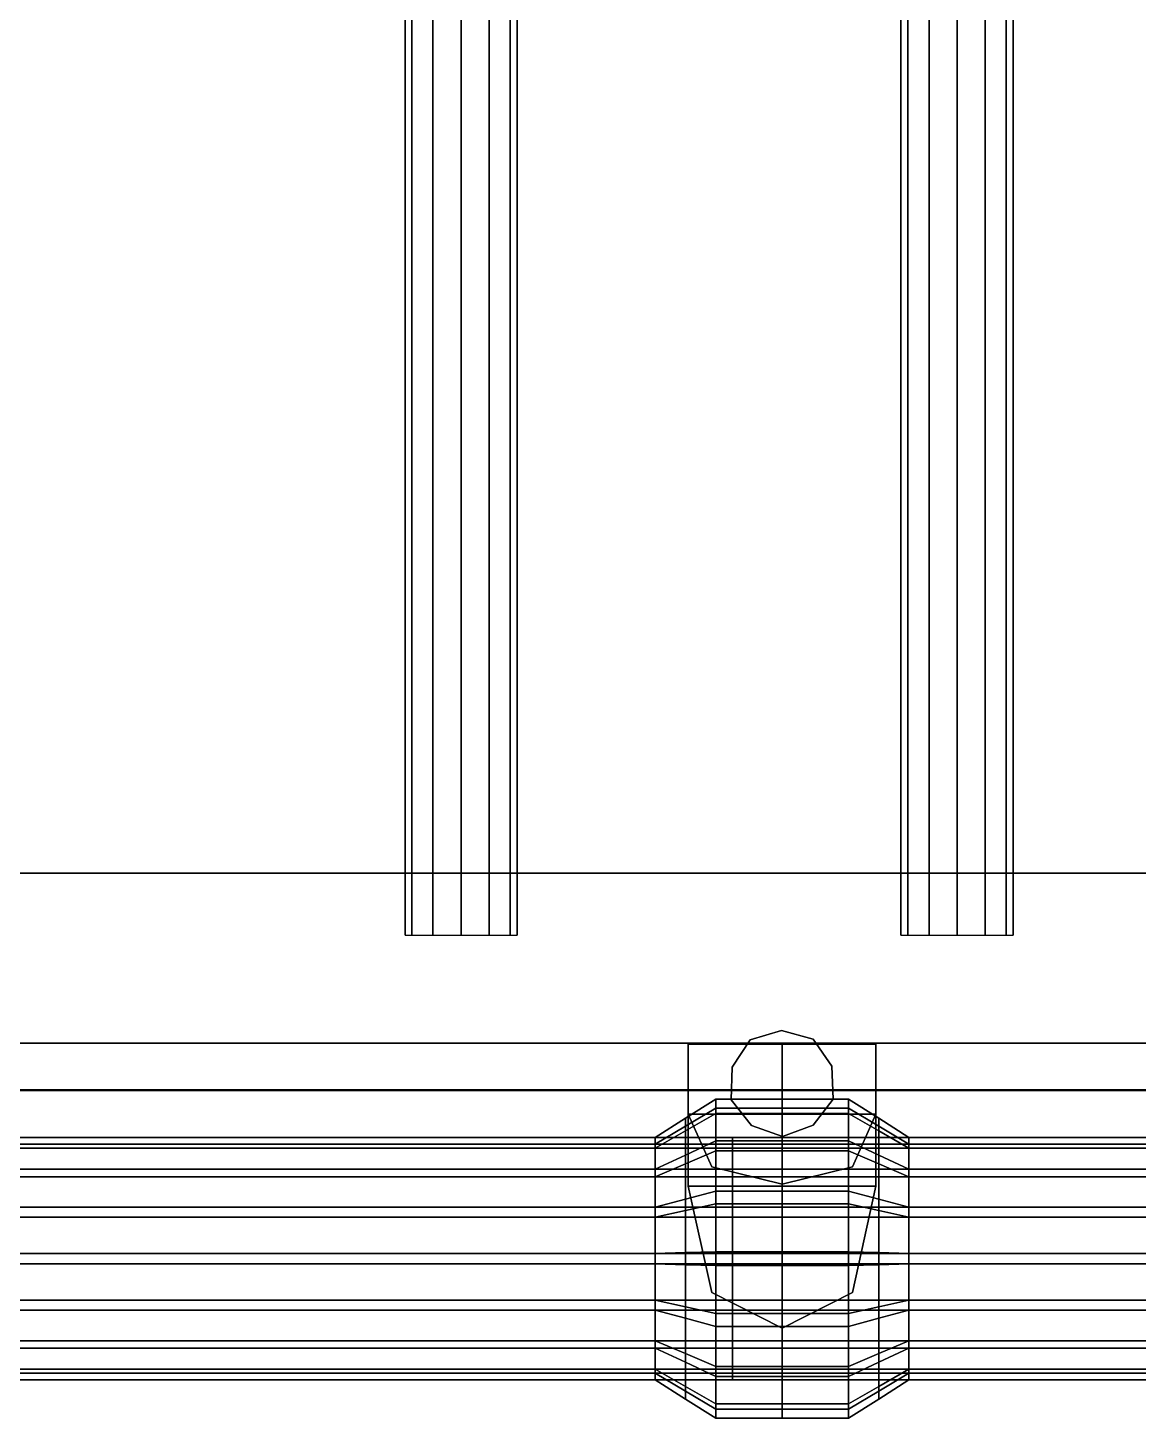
# Model space of a CAD drawing. Extents: x -9.3 to 15.5, y -7 to 5.4.
# Drawn here: x -2.424 to -1.118, y -6.441 to -4.805 of the extents above; entities that cross this region are included whole.
import ezdxf

# ---------------------------------------------------------------- set-up
doc = ezdxf.new("R2010")
doc.units = 0

msp = doc.modelspace()

# ---------------------------------------------------------------- linework, layer by layer
for points in [[(5.2088, -5.8, 10.2), (5.2088, 4.8, 10.2), (-8.3912, 4.8, 10.2), (-8.3912, -5.8, 10.2)], [(-1.9801, -4.6665, 10.2485), (-1.9801, -4.6665, 10.2104), (-1.9801, -5.8728, 10.2104), (-1.9801, -5.8728, 10.2485)], [(-1.9801, -4.6665, 10.2485), (-1.9801, -5.8728, 10.2485), (-1.9719, -5.8728, 10.2818), (-1.9719, -4.6665, 10.2818)], [(-1.9472, -4.6665, 10.3056), (-1.9719, -4.6665, 10.2818), (-1.9719, -5.8728, 10.2818), (-1.9472, -5.8728, 10.3056)], [(-1.9472, -4.6665, 10.3056), (-1.9472, -5.8728, 10.3056), (-1.9142, -5.8728, 10.3151), (-1.9142, -4.6665, 10.3151)], [(-1.8812, -4.6665, 10.3056), (-1.9142, -4.6665, 10.3151), (-1.9142, -5.8728, 10.3151), (-1.8812, -5.8728, 10.3056)], [(-1.8812, -4.6665, 10.3056), (-1.8812, -5.8728, 10.3056), (-1.8565, -5.8728, 10.2818), (-1.8565, -4.6665, 10.2818)], [(-1.8483, -4.6665, 10.2485), (-1.8565, -4.6665, 10.2818), (-1.8565, -5.8728, 10.2818), (-1.8483, -5.8728, 10.2485)], [(-1.8483, -4.6665, 10.2485), (-1.8483, -5.8728, 10.2485), (-1.8483, -5.8728, 10.2104), (-1.8483, -4.6665, 10.2104)], [(-1.3966, -4.6665, 10.2485), (-1.3966, -4.6665, 10.2104), (-1.3966, -5.8728, 10.2104), (-1.3966, -5.8728, 10.2485)], [(-1.3966, -4.6665, 10.2485), (-1.3966, -5.8728, 10.2485), (-1.3884, -5.8728, 10.2818), (-1.3884, -4.6665, 10.2818)], [(-1.3636, -4.6665, 10.3056), (-1.3884, -4.6665, 10.2818), (-1.3884, -5.8728, 10.2818), (-1.3636, -5.8728, 10.3056)], [(-1.3636, -4.6665, 10.3056), (-1.3636, -5.8728, 10.3056), (-1.3307, -5.8728, 10.3151), (-1.3307, -4.6665, 10.3151)], [(-1.2977, -4.6665, 10.3056), (-1.3307, -4.6665, 10.3151), (-1.3307, -5.8728, 10.3151), (-1.2977, -5.8728, 10.3056)], [(-1.2977, -4.6665, 10.3056), (-1.2977, -5.8728, 10.3056), (-1.273, -5.8728, 10.2818), (-1.273, -4.6665, 10.2818)], [(-1.2647, -4.6665, 10.2485), (-1.273, -4.6665, 10.2818), (-1.273, -5.8728, 10.2818), (-1.2647, -5.8728, 10.2485)], [(-1.2647, -4.6665, 10.2485), (-1.2647, -5.8728, 10.2485), (-1.2647, -5.8728, 10.2104), (-1.2647, -4.6665, 10.2104)], [(5.2088, -5.8, 11), (-8.3912, -5.8, 11), (-8.6621, -6.0556, 11), (5.4796, -6.0556, 11)], [(5.2088, -5.8, 10.2), (-8.3912, -5.8, 10.2), (-8.3912, -5.8, 11), (5.2088, -5.8, 11)], [(-1.537, -5.985, 3.4507), (-1.537, -5.985, -0.0036), (-1.574, -5.996, -0.0036), (-1.574, -5.996, 3.4507)], [(-1.537, -5.985, 3.4507), (-1.574, -5.996, 3.4507), (-1.574, -5.996, 6.905), (-1.537, -5.985, 6.905)], [(-1.537, -5.985, 3.4507), (-1.537, -5.985, 6.905), (-1.4998, -5.9954, 6.905), (-1.4998, -5.9954, 3.4507)], [(-1.537, -5.985, 3.4507), (-1.4998, -5.9954, 3.4507), (-1.4998, -5.9954, -0.0036), (-1.537, -5.985, -0.0036)], [(5.4788, -6.055, 10.8), (-8.6612, -6.055, 10.8), (-8.5915, -6.0002, 10.8), (5.4088, -6, 10.8)], [(-0.5912, -6, 9), (5.4088, -6, 10.8), (-8.5915, -6.0002, 10.8), (-2.5912, -6, 9)], [(2.4088, -6, 2.2), (-2.5912, -6, 4.1), (-3.5912, -6, 4.1), (-8.5912, -6, 2.2)], [(-8.5912, -6), (2.4088, -6), (2.4088, -6, 1.1), (-8.5912, -6, 1.1)], [(-8.5912, -6, 1.1), (2.4088, -6, 1.1), (2.4088, -6, 2.2), (-8.5912, -6, 2.2)], [(2.4088, -6, 2.2), (-0.5912, -6, 4.1), (-2.5912, -6, 4.1)], [(-0.5912, -6, 5.5), (-0.5912, -6, 7.6), (-2.5912, -6, 7.6), (-2.5912, -6, 5.5)], [(-0.5912, -6, 4.1), (-0.5912, -6, 5.5), (-2.5912, -6, 5.5), (-2.5912, -6, 4.1)], [(-0.5912, -6, 7.6), (-0.5912, -6, 9), (-2.5912, -6, 9), (-2.5912, -6, 7.6)], [(-1.5365, -6.1681, 6.921), (-1.6469, -6.1681, 6.921), (-1.6469, -6.0011, 6.9244), (-1.5365, -6.0011, 6.9244)], [(-1.5365, -6.1681, 7.0124), (-1.5365, -6.0011, 7.0158), (-1.6469, -6.0011, 7.0158), (-1.6469, -6.1681, 7.0124)], [(-1.5365, -6.1681, 6.4521), (-1.6469, -6.1681, 6.4521), (-1.6469, -6.0011, 6.4555), (-1.5365, -6.0011, 6.4555)], [(-1.5365, -6.1681, 6.5435), (-1.5365, -6.0011, 6.5469), (-1.6469, -6.0011, 6.5469), (-1.6469, -6.1681, 6.5435)], [(-1.6469, -6.1681, 6.9667), (-1.6469, -6.1681, 7.0124), (-1.6469, -6.0011, 7.0158), (-1.6469, -6.0011, 6.9701)], [(-1.6469, -6.1681, 6.9667), (-1.6469, -6.0011, 6.9701), (-1.6469, -6.0011, 6.9244), (-1.6469, -6.1681, 6.921)], [(-1.6469, -6.1681, 6.4978), (-1.6469, -6.1681, 6.5435), (-1.6469, -6.0011, 6.5469), (-1.6469, -6.0011, 6.5012)], [(-1.6469, -6.1681, 6.4978), (-1.6469, -6.0011, 6.5012), (-1.6469, -6.0011, 6.4555), (-1.6469, -6.1681, 6.4521)], [(-1.5365, -6.0835, 4.4327), (-1.6469, -6.0835, 4.4327), (-1.6469, -6.0011, 4.4361), (-1.5365, -6.0011, 4.4361)], [(-1.5365, -6.0835, 4.5241), (-1.5365, -6.0011, 4.5275), (-1.6469, -6.0011, 4.5275), (-1.6469, -6.0835, 4.5241)], [(-1.6469, -6.0835, 4.4784), (-1.6469, -6.0835, 4.5241), (-1.6469, -6.0011, 4.5275), (-1.6469, -6.0011, 4.4818)], [(-1.6469, -6.0835, 4.4784), (-1.6469, -6.0011, 4.4818), (-1.6469, -6.0011, 4.4361), (-1.6469, -6.0835, 4.4327)], [(-1.5365, -6.0835, 1.4327), (-1.6469, -6.0835, 1.4327), (-1.6469, -6.0011, 1.4361), (-1.5365, -6.0011, 1.4361)], [(-1.5365, -6.0835, 1.5241), (-1.5365, -6.0011, 1.5275), (-1.6469, -6.0011, 1.5275), (-1.6469, -6.0835, 1.5241)], [(-1.6469, -6.0835, 1.4784), (-1.6469, -6.0835, 1.5241), (-1.6469, -6.0011, 1.5275), (-1.6469, -6.0011, 1.4818)], [(-1.6469, -6.0835, 1.4784), (-1.6469, -6.0011, 1.4818), (-1.6469, -6.0011, 1.4361), (-1.6469, -6.0835, 1.4327)], [(-1.5954, -6.0281, 3.4507), (-1.5954, -6.0281, 6.905), (-1.574, -5.996, 6.905), (-1.574, -5.996, 3.4507)], [(-1.5954, -6.0281, 3.4507), (-1.574, -5.996, 3.4507), (-1.574, -5.996, -0.0036), (-1.5954, -6.0281, -0.0036)], [(-1.5365, -6.1681, 6.921), (-1.5365, -6.0011, 6.9244), (-1.4261, -6.0011, 6.9244), (-1.4261, -6.1681, 6.921)], [(-1.5365, -6.1681, 7.0124), (-1.4261, -6.1681, 7.0124), (-1.4261, -6.0011, 7.0158), (-1.5365, -6.0011, 7.0158)], [(-1.5365, -6.1681, 6.4521), (-1.5365, -6.0011, 6.4555), (-1.4261, -6.0011, 6.4555), (-1.4261, -6.1681, 6.4521)], [(-1.5365, -6.1681, 6.5435), (-1.4261, -6.1681, 6.5435), (-1.4261, -6.0011, 6.5469), (-1.5365, -6.0011, 6.5469)], [(-1.5365, -6.0835, 4.4327), (-1.5365, -6.0011, 4.4361), (-1.4261, -6.0011, 4.4361), (-1.4261, -6.0835, 4.4327)], [(-1.5365, -6.0835, 4.5241), (-1.4261, -6.0835, 4.5241), (-1.4261, -6.0011, 4.5275), (-1.5365, -6.0011, 4.5275)], [(-1.5365, -6.0835, 1.4327), (-1.5365, -6.0011, 1.4361), (-1.4261, -6.0011, 1.4361), (-1.4261, -6.0835, 1.4327)], [(-1.5365, -6.0835, 1.5241), (-1.4261, -6.0835, 1.5241), (-1.4261, -6.0011, 1.5275), (-1.5365, -6.0011, 1.5275)], [(-1.4779, -6.0272, 3.4507), (-1.4779, -6.0272, -0.0036), (-1.4998, -5.9954, -0.0036), (-1.4998, -5.9954, 3.4507)], [(-1.4779, -6.0272, 3.4507), (-1.4998, -5.9954, 3.4507), (-1.4998, -5.9954, 6.905), (-1.4779, -6.0272, 6.905)], [(-1.4261, -6.1681, 6.9667), (-1.4261, -6.1681, 6.921), (-1.4261, -6.0011, 6.9244), (-1.4261, -6.0011, 6.9701)], [(-1.4261, -6.1681, 6.9667), (-1.4261, -6.0011, 6.9701), (-1.4261, -6.0011, 7.0158), (-1.4261, -6.1681, 7.0124)], [(-1.4261, -6.1681, 6.4978), (-1.4261, -6.1681, 6.4521), (-1.4261, -6.0011, 6.4555), (-1.4261, -6.0011, 6.5012)], [(-1.4261, -6.1681, 6.4978), (-1.4261, -6.0011, 6.5012), (-1.4261, -6.0011, 6.5469), (-1.4261, -6.1681, 6.5435)], [(-1.4261, -6.0835, 4.4784), (-1.4261, -6.0835, 4.4327), (-1.4261, -6.0011, 4.4361), (-1.4261, -6.0011, 4.4818)], [(-1.4261, -6.0835, 4.4784), (-1.4261, -6.0011, 4.4818), (-1.4261, -6.0011, 4.5275), (-1.4261, -6.0835, 4.5241)], [(-1.4261, -6.0835, 1.4784), (-1.4261, -6.0835, 1.4327), (-1.4261, -6.0011, 1.4361), (-1.4261, -6.0011, 1.4818)], [(-1.4261, -6.0835, 1.4784), (-1.4261, -6.0011, 1.4818), (-1.4261, -6.0011, 1.5275), (-1.4261, -6.0835, 1.5241)], [(-1.5954, -6.0281, 3.4507), (-1.5954, -6.0281, -0.0036), (-1.5964, -6.0667, -0.0036), (-1.5964, -6.0667, 3.4507)], [(-1.5954, -6.0281, 3.4507), (-1.5964, -6.0667, 3.4507), (-1.5964, -6.0667, 6.905), (-1.5954, -6.0281, 6.905)], [(-1.4779, -6.0272, 3.4507), (-1.4779, -6.0272, 6.905), (-1.4763, -6.0658, 6.905), (-1.4763, -6.0658, 3.4507)], [(-1.4779, -6.0272, 3.4507), (-1.4763, -6.0658, 3.4507), (-1.4763, -6.0658, -0.0036), (-1.4779, -6.0272, -0.0036)], [(5.4796, -6.0556, 11), (-8.6621, -6.0556, 11), (-8.6612, -6.055, 11), (5.4788, -6.055, 11)], [(5.4788, -6.055, 11), (-8.6612, -6.055, 11), (-8.6612, -6.055, 10.8), (5.4788, -6.055, 10.8)], [(-1.6502, -6.0884, 6.7405), (-1.6502, -6.1033, 6.8034), (-1.6146, -6.0828, 6.813), (-1.6146, -6.0659, 6.7415)], [(-1.6502, -6.0884, 6.7405), (-1.6146, -6.0659, 6.7415), (-1.6146, -6.0765, 6.6688), (-1.6502, -6.0977, 6.6766)], [(-1.5365, -6.0659, 6.7415), (-1.5365, -6.0765, 6.6688), (-1.6146, -6.0765, 6.6688), (-1.6146, -6.0659, 6.7415)], [(-1.5365, -6.0659, 6.7415), (-1.6146, -6.0659, 6.7415), (-1.6146, -6.0828, 6.813), (-1.5365, -6.0828, 6.813)], [(-1.5724, -6.097, 3.4507), (-1.5724, -6.097, 6.905), (-1.5964, -6.0667, 6.905), (-1.5964, -6.0667, 3.4507)], [(-1.5724, -6.097, 3.4507), (-1.5964, -6.0667, 3.4507), (-1.5964, -6.0667, -0.0036), (-1.5724, -6.097, -0.0036)], [(-1.5365, -6.0659, 6.7415), (-1.5365, -6.0828, 6.813), (-1.4584, -6.0828, 6.813), (-1.4584, -6.0659, 6.7415)], [(-1.5365, -6.0659, 6.7415), (-1.4584, -6.0659, 6.7415), (-1.4584, -6.0765, 6.6688), (-1.5365, -6.0765, 6.6688)], [(-1.4998, -6.0964, 3.4507), (-1.4998, -6.0964, -0.0036), (-1.4763, -6.0658, -0.0036), (-1.4763, -6.0658, 3.4507)], [(-1.4998, -6.0964, 3.4507), (-1.4763, -6.0658, 3.4507), (-1.4763, -6.0658, 6.905), (-1.4998, -6.0964, 6.905)], [(-1.4228, -6.0884, 6.7405), (-1.4228, -6.0977, 6.6766), (-1.4584, -6.0765, 6.6688), (-1.4584, -6.0659, 6.7415)], [(-1.4228, -6.0884, 6.7405), (-1.4584, -6.0659, 6.7415), (-1.4584, -6.0828, 6.813), (-1.4228, -6.1033, 6.8034)], [(-1.6502, -6.1317, 6.6216), (-1.6502, -6.0977, 6.6766), (-1.6146, -6.0765, 6.6688), (-1.6146, -6.1151, 6.6064)], [(-1.6502, -6.1419, 6.8552), (-1.6146, -6.1267, 6.8718), (-1.6146, -6.0828, 6.813), (-1.6502, -6.1033, 6.8034)], [(-1.5365, -6.0835, 4.4327), (-1.5365, -6.166, 4.4293), (-1.6193, -6.1454, 4.4302), (-1.6469, -6.0835, 4.4327)], [(-1.5365, -6.0835, 4.5241), (-1.6469, -6.0835, 4.5241), (-1.6193, -6.1454, 4.5216), (-1.5365, -6.166, 4.5207)], [(-1.6469, -6.0835, 4.4784), (-1.6193, -6.1454, 4.4759), (-1.6193, -6.1454, 4.5216), (-1.6469, -6.0835, 4.5241)], [(-1.6469, -6.0835, 4.4784), (-1.6469, -6.0835, 4.4327), (-1.6193, -6.1454, 4.4302), (-1.6193, -6.1454, 4.4759)], [(-1.5365, -6.0835, 1.4327), (-1.5365, -6.166, 1.4293), (-1.6193, -6.1454, 1.4302), (-1.6469, -6.0835, 1.4327)], [(-1.5365, -6.0835, 1.5241), (-1.6469, -6.0835, 1.5241), (-1.6193, -6.1454, 1.5216), (-1.5365, -6.166, 1.5207)], [(-1.6469, -6.0835, 1.4784), (-1.6193, -6.1454, 1.4759), (-1.6193, -6.1454, 1.5216), (-1.6469, -6.0835, 1.5241)], [(-1.6469, -6.0835, 1.4784), (-1.6469, -6.0835, 1.4327), (-1.6193, -6.1454, 1.4302), (-1.6193, -6.1454, 1.4759)], [(-1.5365, -6.1151, 6.6064), (-1.6146, -6.1151, 6.6064), (-1.6146, -6.0765, 6.6688), (-1.5365, -6.0765, 6.6688)], [(-1.5365, -6.1267, 6.8718), (-1.5365, -6.0828, 6.813), (-1.6146, -6.0828, 6.813), (-1.6146, -6.1267, 6.8718)], [(-1.5365, -6.1151, 6.6064), (-1.5365, -6.0765, 6.6688), (-1.4584, -6.0765, 6.6688), (-1.4584, -6.1151, 6.6064)], [(-1.5365, -6.1267, 6.8718), (-1.4584, -6.1267, 6.8718), (-1.4584, -6.0828, 6.813), (-1.5365, -6.0828, 6.813)], [(-1.5365, -6.0835, 4.4327), (-1.4261, -6.0835, 4.4327), (-1.4537, -6.1454, 4.4302), (-1.5365, -6.166, 4.4293)], [(-1.5365, -6.0835, 4.5241), (-1.5365, -6.166, 4.5207), (-1.4537, -6.1454, 4.5216), (-1.4261, -6.0835, 4.5241)], [(-1.5365, -6.0835, 1.4327), (-1.4261, -6.0835, 1.4327), (-1.4537, -6.1454, 1.4302), (-1.5365, -6.166, 1.4293)], [(-1.5365, -6.0835, 1.5241), (-1.5365, -6.166, 1.5207), (-1.4537, -6.1454, 1.5216), (-1.4261, -6.0835, 1.5241)], [(-1.4228, -6.1317, 6.6216), (-1.4584, -6.1151, 6.6064), (-1.4584, -6.0765, 6.6688), (-1.4228, -6.0977, 6.6766)], [(-1.4228, -6.1419, 6.8552), (-1.4228, -6.1033, 6.8034), (-1.4584, -6.0828, 6.813), (-1.4584, -6.1267, 6.8718)], [(-1.4261, -6.0835, 4.4784), (-1.4537, -6.1454, 4.4759), (-1.4537, -6.1454, 4.4302), (-1.4261, -6.0835, 4.4327)], [(-1.4261, -6.0835, 4.4784), (-1.4261, -6.0835, 4.5241), (-1.4537, -6.1454, 4.5216), (-1.4537, -6.1454, 4.4759)], [(-1.4261, -6.0835, 1.4784), (-1.4537, -6.1454, 1.4759), (-1.4537, -6.1454, 1.4302), (-1.4261, -6.0835, 1.4327)], [(-1.4261, -6.0835, 1.4784), (-1.4261, -6.0835, 1.5241), (-1.4537, -6.1454, 1.5216), (-1.4537, -6.1454, 1.4759)], [(-1.6502, -6.0884, 6.7405), (-1.6502, -6.0977, 6.6766), (-1.6858, -6.1189, 6.6843), (-1.6858, -6.1109, 6.7395)], [(-1.6502, -6.0884, 6.7405), (-1.6858, -6.1109, 6.7395), (-1.6858, -6.1237, 6.7939), (-1.6502, -6.1033, 6.8034)], [(-1.6502, -6.1317, 6.6216), (-1.6858, -6.1483, 6.6368), (-1.6858, -6.1189, 6.6843), (-1.6502, -6.0977, 6.6766)], [(-1.5724, -6.097, 3.4507), (-1.5724, -6.097, -0.0036), (-1.536, -6.1099, -0.0036), (-1.536, -6.1099, 3.4507)], [(-1.5724, -6.097, 3.4507), (-1.536, -6.1099, 3.4507), (-1.536, -6.1099, 6.905), (-1.5724, -6.097, 6.905)], [(-1.4998, -6.0964, 3.4507), (-1.4998, -6.0964, 6.905), (-1.536, -6.1099, 6.905), (-1.536, -6.1099, 3.4507)], [(-1.4998, -6.0964, 3.4507), (-1.536, -6.1099, 3.4507), (-1.536, -6.1099, -0.0036), (-1.4998, -6.0964, -0.0036)], [(-1.4228, -6.0884, 6.7405), (-1.4228, -6.1033, 6.8034), (-1.3872, -6.1237, 6.7939), (-1.3872, -6.1109, 6.7395)], [(-1.4228, -6.0884, 6.7405), (-1.3872, -6.1109, 6.7395), (-1.3872, -6.1189, 6.6843), (-1.4228, -6.0977, 6.6766)], [(-1.4228, -6.1317, 6.6216), (-1.4228, -6.0977, 6.6766), (-1.3872, -6.1189, 6.6843), (-1.3872, -6.1483, 6.6368)], [(-1.5948, -6.1109, 6.7395), (-1.5948, -6.1189, 6.6843), (-8.5914, -6.1189, 6.6843), (-8.5914, -6.1109, 6.7395)], [(-1.5948, -6.1109, 6.7395), (-8.5914, -6.1109, 6.7395), (-8.5914, -6.1237, 6.7939), (-1.5948, -6.1237, 6.7939)], [(-1.5948, -6.1483, 6.6368), (-8.5914, -6.1483, 6.6368), (-8.5914, -6.1189, 6.6843), (-1.5948, -6.1189, 6.6843)], [(-1.6502, -6.1419, 6.8552), (-1.6502, -6.1033, 6.8034), (-1.6858, -6.1237, 6.7939), (-1.6858, -6.1571, 6.8386)], [(-1.6502, -6.1317, 6.6216), (-1.6146, -6.1151, 6.6064), (-1.6146, -6.174, 6.5625), (-1.6502, -6.1835, 6.583)], [(-1.5365, -6.1151, 6.6064), (-1.5365, -6.174, 6.5625), (-1.6146, -6.174, 6.5625), (-1.6146, -6.1151, 6.6064)], [(-1.5948, -6.1109, 6.7395), (-1.5948, -6.1237, 6.7939), (5.4018, -6.1237, 6.7939), (5.4018, -6.1109, 6.7395)], [(-1.5948, -6.1109, 6.7395), (5.4018, -6.1109, 6.7395), (5.4018, -6.1189, 6.6843), (-1.5948, -6.1189, 6.6843)], [(-1.5948, -6.1483, 6.6368), (-1.5948, -6.1189, 6.6843), (5.4018, -6.1189, 6.6843), (5.4018, -6.1483, 6.6368)], [(-1.5365, -6.1151, 6.6064), (-1.4584, -6.1151, 6.6064), (-1.4584, -6.174, 6.5625), (-1.5365, -6.174, 6.5625)], [(-1.4228, -6.1317, 6.6216), (-1.4228, -6.1835, 6.583), (-1.4584, -6.174, 6.5625), (-1.4584, -6.1151, 6.6064)], [(-1.4228, -6.1419, 6.8552), (-1.3872, -6.1571, 6.8386), (-1.3872, -6.1237, 6.7939), (-1.4228, -6.1033, 6.8034)], [(-1.5948, -6.1571, 6.8386), (-1.5948, -6.1237, 6.7939), (-8.5914, -6.1237, 6.7939), (-8.5914, -6.1571, 6.8386)], [(-1.6502, -6.1317, 6.6216), (-1.6502, -6.1835, 6.583), (-1.6858, -6.193, 6.6034), (-1.6858, -6.1483, 6.6368)], [(-1.6502, -6.1419, 6.8552), (-1.6502, -6.1969, 6.8892), (-1.6146, -6.1891, 6.9104), (-1.6146, -6.1267, 6.8718)], [(-1.5365, -6.1267, 6.8718), (-1.6146, -6.1267, 6.8718), (-1.6146, -6.1891, 6.9104), (-1.5365, -6.1891, 6.9104)], [(-1.5948, -6.1571, 6.8386), (5.4018, -6.1571, 6.8386), (5.4018, -6.1237, 6.7939), (-1.5948, -6.1237, 6.7939)], [(-1.5365, -6.1267, 6.8718), (-1.5365, -6.1891, 6.9104), (-1.4584, -6.1891, 6.9104), (-1.4584, -6.1267, 6.8718)], [(-1.4228, -6.1419, 6.8552), (-1.4584, -6.1267, 6.8718), (-1.4584, -6.1891, 6.9104), (-1.4228, -6.1969, 6.8892)], [(-1.4228, -6.1317, 6.6216), (-1.3872, -6.1483, 6.6368), (-1.3872, -6.193, 6.6034), (-1.4228, -6.1835, 6.583)], [(-1.5948, -6.1483, 6.6368), (-1.5948, -6.193, 6.6034), (-8.5914, -6.193, 6.6034), (-8.5914, -6.1483, 6.6368)], [(-1.6502, -6.1419, 6.8552), (-1.6858, -6.1571, 6.8386), (-1.6858, -6.2046, 6.868), (-1.6502, -6.1969, 6.8892)], [(-1.5365, -6.166, 4.475), (-1.5365, -6.166, 4.5207), (-1.6193, -6.1454, 4.5216), (-1.6193, -6.1454, 4.4759)], [(-1.5365, -6.166, 4.475), (-1.6193, -6.1454, 4.4759), (-1.6193, -6.1454, 4.4302), (-1.5365, -6.166, 4.4293)], [(-1.5365, -6.166, 1.475), (-1.5365, -6.166, 1.5207), (-1.6193, -6.1454, 1.5216), (-1.6193, -6.1454, 1.4759)], [(-1.5365, -6.166, 1.475), (-1.6193, -6.1454, 1.4759), (-1.6193, -6.1454, 1.4302), (-1.5365, -6.166, 1.4293)], [(-1.5948, -6.1483, 6.6368), (5.4018, -6.1483, 6.6368), (5.4018, -6.193, 6.6034), (-1.5948, -6.193, 6.6034)], [(-1.5365, -6.166, 4.475), (-1.4537, -6.1454, 4.4759), (-1.4537, -6.1454, 4.5216), (-1.5365, -6.166, 4.5207)], [(-1.5365, -6.166, 4.475), (-1.5365, -6.166, 4.4293), (-1.4537, -6.1454, 4.4302), (-1.4537, -6.1454, 4.4759)], [(-1.5365, -6.166, 1.475), (-1.4537, -6.1454, 1.4759), (-1.4537, -6.1454, 1.5216), (-1.5365, -6.166, 1.5207)], [(-1.5365, -6.166, 1.475), (-1.5365, -6.166, 1.4293), (-1.4537, -6.1454, 1.4302), (-1.4537, -6.1454, 1.4759)], [(-1.4228, -6.1419, 6.8552), (-1.4228, -6.1969, 6.8892), (-1.3872, -6.2046, 6.868), (-1.3872, -6.1571, 6.8386)], [(-1.5948, -6.1571, 6.8386), (-8.5914, -6.1571, 6.8386), (-8.5914, -6.2046, 6.868), (-1.5948, -6.2046, 6.868)], [(-1.5365, -6.1681, 6.921), (-1.5365, -6.3352, 6.9176), (-1.6193, -6.2935, 6.9185), (-1.6469, -6.1681, 6.921)], [(-1.5365, -6.1681, 7.0124), (-1.6469, -6.1681, 7.0124), (-1.6193, -6.2935, 7.0099), (-1.5365, -6.3352, 7.009)], [(-1.5365, -6.1681, 6.4521), (-1.5365, -6.3352, 6.4487), (-1.6193, -6.2935, 6.4496), (-1.6469, -6.1681, 6.4521)], [(-1.5365, -6.1681, 6.5435), (-1.6469, -6.1681, 6.5435), (-1.6193, -6.2935, 6.541), (-1.5365, -6.3352, 6.5401)], [(-1.6469, -6.1681, 6.9667), (-1.6193, -6.2935, 6.9642), (-1.6193, -6.2935, 7.0099), (-1.6469, -6.1681, 7.0124)], [(-1.6469, -6.1681, 6.9667), (-1.6469, -6.1681, 6.921), (-1.6193, -6.2935, 6.9185), (-1.6193, -6.2935, 6.9642)], [(-1.6469, -6.1681, 6.4978), (-1.6193, -6.2935, 6.4953), (-1.6193, -6.2935, 6.541), (-1.6469, -6.1681, 6.5435)], [(-1.6469, -6.1681, 6.4978), (-1.6469, -6.1681, 6.4521), (-1.6193, -6.2935, 6.4496), (-1.6193, -6.2935, 6.4953)], [(-1.5948, -6.1571, 6.8386), (-1.5948, -6.2046, 6.868), (5.4018, -6.2046, 6.868), (5.4018, -6.1571, 6.8386)], [(-1.5365, -6.1681, 6.921), (-1.4261, -6.1681, 6.921), (-1.4537, -6.2935, 6.9185), (-1.5365, -6.3352, 6.9176)], [(-1.5365, -6.1681, 7.0124), (-1.5365, -6.3352, 7.009), (-1.4537, -6.2935, 7.0099), (-1.4261, -6.1681, 7.0124)], [(-1.5365, -6.1681, 6.4521), (-1.4261, -6.1681, 6.4521), (-1.4537, -6.2935, 6.4496), (-1.5365, -6.3352, 6.4487)], [(-1.5365, -6.1681, 6.5435), (-1.5365, -6.3352, 6.5401), (-1.4537, -6.2935, 6.541), (-1.4261, -6.1681, 6.5435)], [(-1.4261, -6.1681, 6.9667), (-1.4537, -6.2935, 6.9642), (-1.4537, -6.2935, 6.9185), (-1.4261, -6.1681, 6.921)], [(-1.4261, -6.1681, 6.9667), (-1.4261, -6.1681, 7.0124), (-1.4537, -6.2935, 7.0099), (-1.4537, -6.2935, 6.9642)], [(-1.4261, -6.1681, 6.4978), (-1.4537, -6.2935, 6.4953), (-1.4537, -6.2935, 6.4496), (-1.4261, -6.1681, 6.4521)], [(-1.4261, -6.1681, 6.4978), (-1.4261, -6.1681, 6.5435), (-1.4537, -6.2935, 6.541), (-1.4537, -6.2935, 6.4953)], [(-1.6502, -6.2464, 6.5681), (-1.6858, -6.2474, 6.5906), (-1.6858, -6.193, 6.6034), (-1.6502, -6.1835, 6.583)], [(-1.6502, -6.2464, 6.5681), (-1.6502, -6.1835, 6.583), (-1.6146, -6.174, 6.5625), (-1.6146, -6.2454, 6.5456)], [(-1.5365, -6.2454, 6.5456), (-1.6146, -6.2454, 6.5456), (-1.6146, -6.174, 6.5625), (-1.5365, -6.174, 6.5625)], [(-1.5365, -6.2454, 6.5456), (-1.5365, -6.174, 6.5625), (-1.4584, -6.174, 6.5625), (-1.4584, -6.2454, 6.5456)], [(-1.4228, -6.2464, 6.5681), (-1.4584, -6.2454, 6.5456), (-1.4584, -6.174, 6.5625), (-1.4228, -6.1835, 6.583)], [(-1.4228, -6.2464, 6.5681), (-1.4228, -6.1835, 6.583), (-1.3872, -6.193, 6.6034), (-1.3872, -6.2474, 6.5906)], [(-1.5948, -6.2474, 6.5906), (-8.5914, -6.2474, 6.5906), (-8.5914, -6.193, 6.6034), (-1.5948, -6.193, 6.6034)], [(-1.6502, -6.2608, 6.8985), (-1.6502, -6.1969, 6.8892), (-1.6858, -6.2046, 6.868), (-1.6858, -6.2598, 6.876)], [(-1.6502, -6.2608, 6.8985), (-1.6146, -6.2618, 6.921), (-1.6146, -6.1891, 6.9104), (-1.6502, -6.1969, 6.8892)], [(-1.5365, -6.2618, 6.921), (-1.5365, -6.1891, 6.9104), (-1.6146, -6.1891, 6.9104), (-1.6146, -6.2618, 6.921)], [(-1.5948, -6.2474, 6.5906), (-1.5948, -6.193, 6.6034), (5.4018, -6.193, 6.6034), (5.4018, -6.2474, 6.5906)], [(-1.5365, -6.2618, 6.921), (-1.4584, -6.2618, 6.921), (-1.4584, -6.1891, 6.9104), (-1.5365, -6.1891, 6.9104)], [(-1.4228, -6.2608, 6.8985), (-1.4228, -6.1969, 6.8892), (-1.4584, -6.1891, 6.9104), (-1.4584, -6.2618, 6.921)], [(-1.4228, -6.2608, 6.8985), (-1.3872, -6.2598, 6.876), (-1.3872, -6.2046, 6.868), (-1.4228, -6.1969, 6.8892)], [(-1.5948, -6.2598, 6.876), (-1.5948, -6.2046, 6.868), (-8.5914, -6.2046, 6.868), (-8.5914, -6.2598, 6.876)], [(-1.5948, -6.2598, 6.876), (5.4018, -6.2598, 6.876), (5.4018, -6.2046, 6.868), (-1.5948, -6.2046, 6.868)], [(-1.5948, -6.2474, 6.5906), (-1.5948, -6.3026, 6.5986), (-8.5914, -6.3026, 6.5986), (-8.5914, -6.2474, 6.5906)], [(-1.6502, -6.2464, 6.5681), (-1.6502, -6.3103, 6.5774), (-1.6858, -6.3026, 6.5986), (-1.6858, -6.2474, 6.5906)], [(-1.6502, -6.2464, 6.5681), (-1.6146, -6.2454, 6.5456), (-1.6146, -6.3181, 6.5562), (-1.6502, -6.3103, 6.5774)], [(-1.5365, -6.2454, 6.5456), (-1.5365, -6.3181, 6.5562), (-1.6146, -6.3181, 6.5562), (-1.6146, -6.2454, 6.5456)], [(-1.5948, -6.2474, 6.5906), (5.4018, -6.2474, 6.5906), (5.4018, -6.3026, 6.5986), (-1.5948, -6.3026, 6.5986)], [(-1.5365, -6.2454, 6.5456), (-1.4584, -6.2454, 6.5456), (-1.4584, -6.3181, 6.5562), (-1.5365, -6.3181, 6.5562)], [(-1.4228, -6.2464, 6.5681), (-1.4228, -6.3103, 6.5774), (-1.4584, -6.3181, 6.5562), (-1.4584, -6.2454, 6.5456)], [(-1.4228, -6.2464, 6.5681), (-1.3872, -6.2474, 6.5906), (-1.3872, -6.3026, 6.5986), (-1.4228, -6.3103, 6.5774)], [(-1.5948, -6.2598, 6.876), (-8.5914, -6.2598, 6.876), (-8.5914, -6.3142, 6.8632), (-1.5948, -6.3142, 6.8632)], [(-1.6502, -6.2608, 6.8985), (-1.6858, -6.2598, 6.876), (-1.6858, -6.3142, 6.8632), (-1.6502, -6.3237, 6.8837)], [(-1.6502, -6.2608, 6.8985), (-1.6502, -6.3237, 6.8837), (-1.6146, -6.3333, 6.9041), (-1.6146, -6.2618, 6.921)], [(-1.5365, -6.2618, 6.921), (-1.6146, -6.2618, 6.921), (-1.6146, -6.3333, 6.9041), (-1.5365, -6.3333, 6.9041)], [(-1.5948, -6.2598, 6.876), (-1.5948, -6.3142, 6.8632), (5.4018, -6.3142, 6.8632), (5.4018, -6.2598, 6.876)], [(-1.5365, -6.2618, 6.921), (-1.5365, -6.3333, 6.9041), (-1.4584, -6.3333, 6.9041), (-1.4584, -6.2618, 6.921)], [(-1.4228, -6.2608, 6.8985), (-1.4584, -6.2618, 6.921), (-1.4584, -6.3333, 6.9041), (-1.4228, -6.3237, 6.8837)], [(-1.4228, -6.2608, 6.8985), (-1.4228, -6.3237, 6.8837), (-1.3872, -6.3142, 6.8632), (-1.3872, -6.2598, 6.876)], [(-1.5365, -6.3352, 6.9633), (-1.5365, -6.3352, 7.009), (-1.6193, -6.2935, 7.0099), (-1.6193, -6.2935, 6.9642)], [(-1.5365, -6.3352, 6.9633), (-1.6193, -6.2935, 6.9642), (-1.6193, -6.2935, 6.9185), (-1.5365, -6.3352, 6.9176)], [(-1.5365, -6.3352, 6.4944), (-1.5365, -6.3352, 6.5401), (-1.6193, -6.2935, 6.541), (-1.6193, -6.2935, 6.4953)], [(-1.5365, -6.3352, 6.4944), (-1.6193, -6.2935, 6.4953), (-1.6193, -6.2935, 6.4496), (-1.5365, -6.3352, 6.4487)], [(-1.5365, -6.3352, 6.9633), (-1.4537, -6.2935, 6.9642), (-1.4537, -6.2935, 7.0099), (-1.5365, -6.3352, 7.009)], [(-1.5365, -6.3352, 6.9633), (-1.5365, -6.3352, 6.9176), (-1.4537, -6.2935, 6.9185), (-1.4537, -6.2935, 6.9642)], [(-1.5365, -6.3352, 6.4944), (-1.4537, -6.2935, 6.4953), (-1.4537, -6.2935, 6.541), (-1.5365, -6.3352, 6.5401)], [(-1.5365, -6.3352, 6.4944), (-1.5365, -6.3352, 6.4487), (-1.4537, -6.2935, 6.4496), (-1.4537, -6.2935, 6.4953)], [(-1.5948, -6.3501, 6.628), (-8.5914, -6.3501, 6.628), (-8.5914, -6.3026, 6.5986), (-1.5948, -6.3026, 6.5986)], [(-1.5948, -6.3589, 6.8298), (-1.5948, -6.3142, 6.8632), (-8.5914, -6.3142, 6.8632), (-8.5914, -6.3589, 6.8298)], [(-1.6502, -6.3653, 6.6114), (-1.6858, -6.3501, 6.628), (-1.6858, -6.3026, 6.5986), (-1.6502, -6.3103, 6.5774)], [(-1.6502, -6.3755, 6.845), (-1.6502, -6.3237, 6.8837), (-1.6858, -6.3142, 6.8632), (-1.6858, -6.3589, 6.8298)], [(-1.6502, -6.3653, 6.6114), (-1.6502, -6.3103, 6.5774), (-1.6146, -6.3181, 6.5562), (-1.6146, -6.3805, 6.5948)], [(-1.5948, -6.3501, 6.628), (-1.5948, -6.3026, 6.5986), (5.4018, -6.3026, 6.5986), (5.4018, -6.3501, 6.628)], [(-1.5948, -6.3589, 6.8298), (5.4018, -6.3589, 6.8298), (5.4018, -6.3142, 6.8632), (-1.5948, -6.3142, 6.8632)], [(-1.4228, -6.3653, 6.6114), (-1.4584, -6.3805, 6.5948), (-1.4584, -6.3181, 6.5562), (-1.4228, -6.3103, 6.5774)], [(-1.4228, -6.3653, 6.6114), (-1.4228, -6.3103, 6.5774), (-1.3872, -6.3026, 6.5986), (-1.3872, -6.3501, 6.628)], [(-1.4228, -6.3755, 6.845), (-1.3872, -6.3589, 6.8298), (-1.3872, -6.3142, 6.8632), (-1.4228, -6.3237, 6.8837)], [(-1.6502, -6.3755, 6.845), (-1.6146, -6.3921, 6.8602), (-1.6146, -6.3333, 6.9041), (-1.6502, -6.3237, 6.8837)], [(-1.5365, -6.3805, 6.5948), (-1.6146, -6.3805, 6.5948), (-1.6146, -6.3181, 6.5562), (-1.5365, -6.3181, 6.5562)], [(-1.5365, -6.3805, 6.5948), (-1.5365, -6.3181, 6.5562), (-1.4584, -6.3181, 6.5562), (-1.4584, -6.3805, 6.5948)], [(-1.4228, -6.3755, 6.845), (-1.4228, -6.3237, 6.8837), (-1.4584, -6.3333, 6.9041), (-1.4584, -6.3921, 6.8602)], [(-1.5365, -6.3921, 6.8602), (-1.5365, -6.3333, 6.9041), (-1.6146, -6.3333, 6.9041), (-1.6146, -6.3921, 6.8602)], [(-1.5365, -6.3921, 6.8602), (-1.4584, -6.3921, 6.8602), (-1.4584, -6.3333, 6.9041), (-1.5365, -6.3333, 6.9041)], [(-1.5948, -6.3501, 6.628), (-1.5948, -6.3835, 6.6727), (-8.5914, -6.3835, 6.6727), (-8.5914, -6.3501, 6.628)], [(-1.5948, -6.3589, 6.8298), (-8.5914, -6.3589, 6.8298), (-8.5914, -6.3883, 6.7823), (-1.5948, -6.3883, 6.7823)], [(-1.6502, -6.3653, 6.6114), (-1.6502, -6.404, 6.6632), (-1.6858, -6.3835, 6.6727), (-1.6858, -6.3501, 6.628)], [(-1.6502, -6.3755, 6.845), (-1.6858, -6.3589, 6.8298), (-1.6858, -6.3883, 6.7823), (-1.6502, -6.4095, 6.79)], [(-1.5948, -6.3501, 6.628), (5.4018, -6.3501, 6.628), (5.4018, -6.3835, 6.6727), (-1.5948, -6.3835, 6.6727)], [(-1.5948, -6.3589, 6.8298), (-1.5948, -6.3883, 6.7823), (5.4018, -6.3883, 6.7823), (5.4018, -6.3589, 6.8298)], [(-1.4228, -6.3653, 6.6114), (-1.3872, -6.3501, 6.628), (-1.3872, -6.3835, 6.6727), (-1.4228, -6.404, 6.6632)], [(-1.4228, -6.3755, 6.845), (-1.4228, -6.4095, 6.79), (-1.3872, -6.3883, 6.7823), (-1.3872, -6.3589, 6.8298)], [(-1.6502, -6.3653, 6.6114), (-1.6146, -6.3805, 6.5948), (-1.6146, -6.4244, 6.6537), (-1.6502, -6.404, 6.6632)], [(-1.6502, -6.3755, 6.845), (-1.6502, -6.4095, 6.79), (-1.6146, -6.4307, 6.7978), (-1.6146, -6.3921, 6.8602)], [(-1.5365, -6.3805, 6.5948), (-1.5365, -6.4244, 6.6537), (-1.6146, -6.4244, 6.6537), (-1.6146, -6.3805, 6.5948)], [(-1.5365, -6.3805, 6.5948), (-1.4584, -6.3805, 6.5948), (-1.4584, -6.4244, 6.6537), (-1.5365, -6.4244, 6.6537)], [(-1.4228, -6.3653, 6.6114), (-1.4228, -6.404, 6.6632), (-1.4584, -6.4244, 6.6537), (-1.4584, -6.3805, 6.5948)], [(-1.4228, -6.3755, 6.845), (-1.4584, -6.3921, 6.8602), (-1.4584, -6.4307, 6.7978), (-1.4228, -6.4095, 6.79)], [(-1.5948, -6.3963, 6.7271), (-8.5914, -6.3963, 6.7271), (-8.5914, -6.3835, 6.6727), (-1.5948, -6.3835, 6.6727)], [(-1.5948, -6.3963, 6.7271), (-1.5948, -6.3883, 6.7823), (-8.5914, -6.3883, 6.7823), (-8.5914, -6.3963, 6.7271)], [(-1.6502, -6.4188, 6.7261), (-1.6858, -6.3963, 6.7271), (-1.6858, -6.3835, 6.6727), (-1.6502, -6.404, 6.6632)], [(-1.6502, -6.4188, 6.7261), (-1.6502, -6.4095, 6.79), (-1.6858, -6.3883, 6.7823), (-1.6858, -6.3963, 6.7271)], [(-1.5365, -6.3921, 6.8602), (-1.6146, -6.3921, 6.8602), (-1.6146, -6.4307, 6.7978), (-1.5365, -6.4307, 6.7978)], [(-1.5948, -6.3963, 6.7271), (-1.5948, -6.3835, 6.6727), (5.4018, -6.3835, 6.6727), (5.4018, -6.3963, 6.7271)], [(-1.5948, -6.3963, 6.7271), (5.4018, -6.3963, 6.7271), (5.4018, -6.3883, 6.7823), (-1.5948, -6.3883, 6.7823)], [(-1.5365, -6.3921, 6.8602), (-1.5365, -6.4307, 6.7978), (-1.4584, -6.4307, 6.7978), (-1.4584, -6.3921, 6.8602)], [(-1.4228, -6.4188, 6.7261), (-1.4228, -6.404, 6.6632), (-1.3872, -6.3835, 6.6727), (-1.3872, -6.3963, 6.7271)], [(-1.4228, -6.4188, 6.7261), (-1.3872, -6.3963, 6.7271), (-1.3872, -6.3883, 6.7823), (-1.4228, -6.4095, 6.79)], [(-1.6502, -6.4188, 6.7261), (-1.6502, -6.404, 6.6632), (-1.6146, -6.4244, 6.6537), (-1.6146, -6.4413, 6.7251)], [(-1.6502, -6.4188, 6.7261), (-1.6146, -6.4413, 6.7251), (-1.6146, -6.4307, 6.7978), (-1.6502, -6.4095, 6.79)], [(-1.4228, -6.4188, 6.7261), (-1.4584, -6.4413, 6.7251), (-1.4584, -6.4244, 6.6537), (-1.4228, -6.404, 6.6632)], [(-1.4228, -6.4188, 6.7261), (-1.4228, -6.4095, 6.79), (-1.4584, -6.4307, 6.7978), (-1.4584, -6.4413, 6.7251)], [(-1.5365, -6.4413, 6.7251), (-1.6146, -6.4413, 6.7251), (-1.6146, -6.4244, 6.6537), (-1.5365, -6.4244, 6.6537)], [(-1.5365, -6.4413, 6.7251), (-1.5365, -6.4244, 6.6537), (-1.4584, -6.4244, 6.6537), (-1.4584, -6.4413, 6.7251)], [(-1.5365, -6.4413, 6.7251), (-1.5365, -6.4307, 6.7978), (-1.6146, -6.4307, 6.7978), (-1.6146, -6.4413, 6.7251)], [(-1.5365, -6.4413, 6.7251), (-1.4584, -6.4413, 6.7251), (-1.4584, -6.4307, 6.7978), (-1.5365, -6.4307, 6.7978)]]:
    msp.add_3dface(points)

doc.saveas('drawing.dxf')
